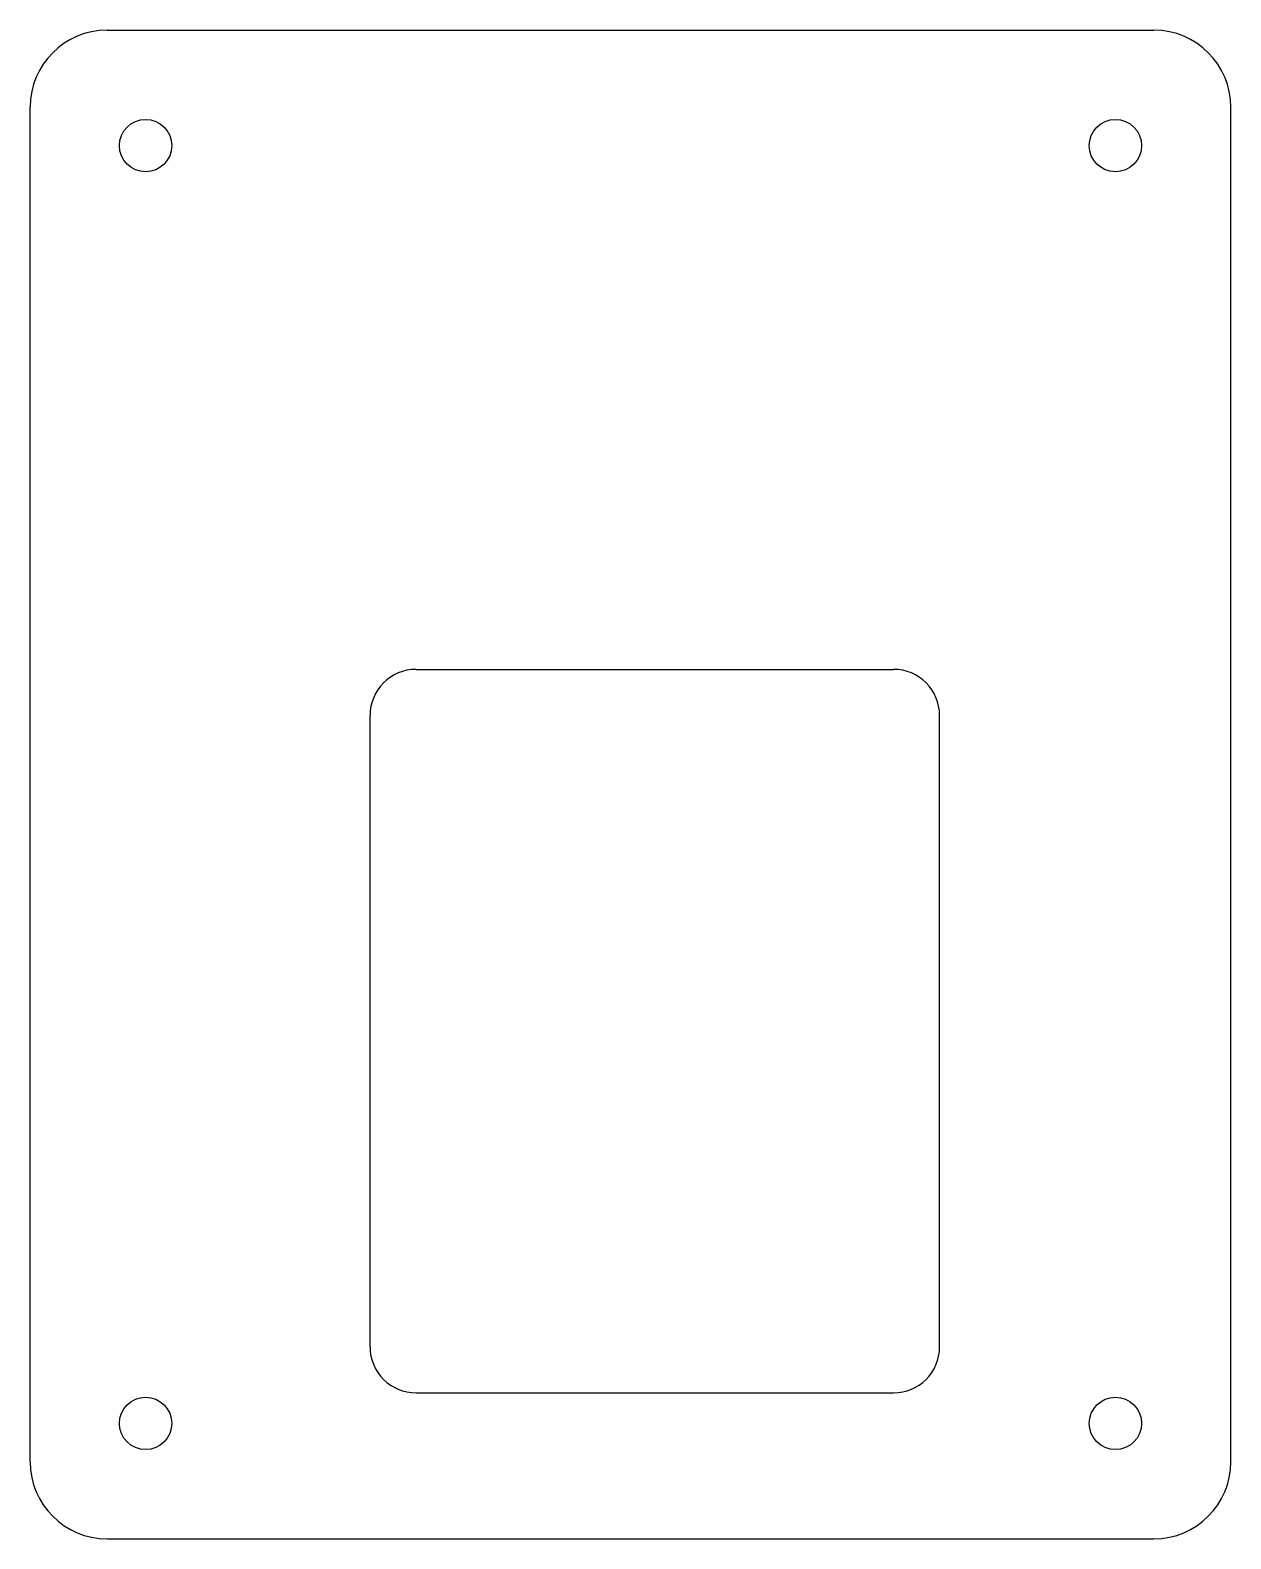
# Model space of a CAD drawing. Header units: millimetres. Extents: x 0 to 78, y 0 to 98.
import ezdxf

# ---------------------------------------------------------------- set-up
doc = ezdxf.new("R2010")
doc.units = ezdxf.units.MM

msp = doc.modelspace()

# ---------------------------------------------------------------- linework, layer by layer
at = {"layer": 'CUT'}
for p, q in [((5, 98), (73, 98)), ((0, 5), (0, 93)), ((78, 5), (78, 93)), ((25.08, 56.48), (56.08, 56.48)), ((22.08, 12.48), (22.08, 53.48)), ((59.08, 12.48), (59.08, 53.48)), ((25.08, 9.48), (56.08, 9.48)), ((5, 0), (73, 0))]:
    msp.add_line(p, q, dxfattribs=at)
for centre in [(7.5, 90.5), (70.5, 90.5), (7.5, 7.5), (70.5, 7.5)]:
    msp.add_circle(centre, 1.7, dxfattribs=at)
for centre, radius, start, end in [((5, 93), 5, 90, 180), ((73, 93), 5, 0, 90), ((25.08, 53.48), 3, 90, 180), ((56.08, 53.48), 3, 0, 90), ((25.08, 12.48), 3, 180, 270), ((56.08, 12.48), 3, 270, 360), ((5, 5), 5, 180, 270), ((73, 5), 5, 270, 360)]:
    msp.add_arc(centre, radius, start, end, dxfattribs=at)

doc.saveas('drawing.dxf')
